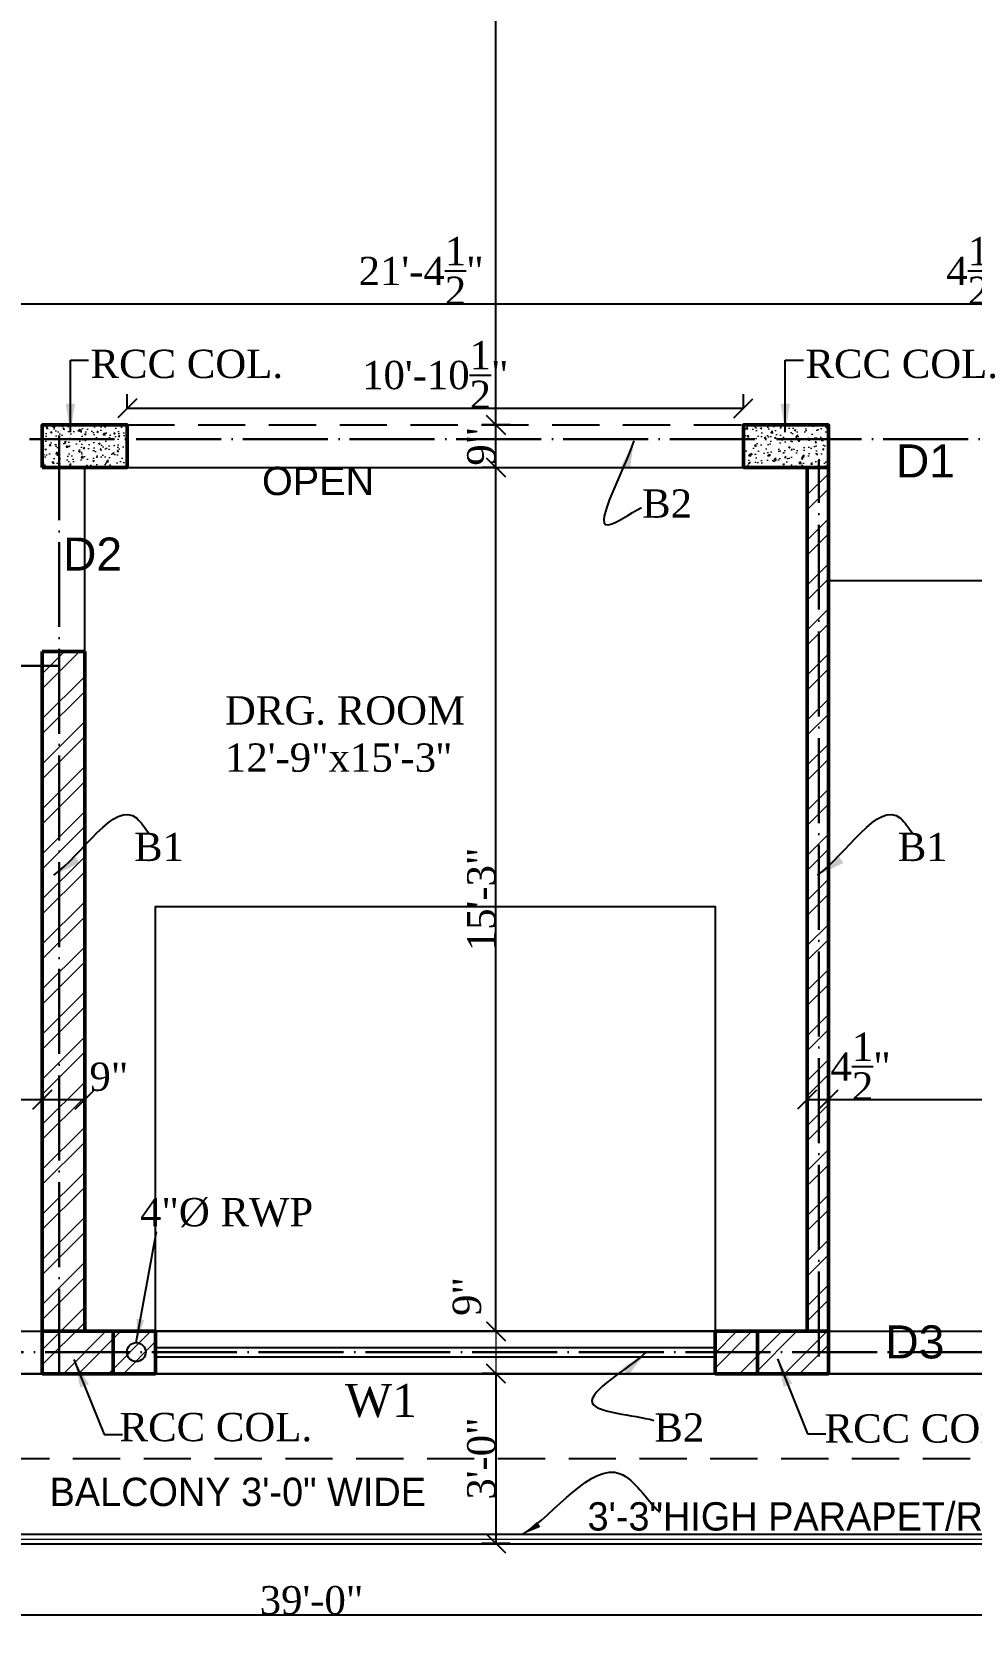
# Model space of a CAD drawing. Header units: feet. Extents: x 37458 to 42412, y -3338 to -325.
# Drawn here: x 38865.6 to 39064.5, y -1246.2 to -907.8 of the extents above; entities that cross this region are included whole.
import ezdxf

# ---------------------------------------------------------------- set-up
doc = ezdxf.new("R2010")
doc.units = ezdxf.units.FT
doc.header["$MEASUREMENT"] = 0
doc.header["$PDMODE"] = 35
doc.header["$PDSIZE"] = 8
doc.linetypes.add('ACAD_ISO04W100', pattern=[30, 24, -3, 0, -3])
doc.linetypes.add('DASHED2', pattern=[0.375, 0.25, -0.125])
doc.layers.get('Defpoints').update_dxf_attribs({"color": 52})
for name, color, linetype, lineweight in [('BEAM', 6, 'ACAD_ISO04W100', 30), ('BLK_1_FLR_2_CARPET_AREA', 7, 'Continuous', 0), ('BLK_1_FLR_2_CHAJJA', 7, 'Continuous', 0), ('col', 13, 'Continuous', 50), ('col tex', 13, 'Continuous', 25), ('COL.', 44, 'Continuous', 50), ('dim', 161, 'Continuous', 25), ('dimensiom', 35, 'Continuous', 25), ('dimension', 203, 'Continuous', 25), ('HAT', 8, 'Continuous', 13), ('HATCH', 254, 'Continuous', 13), ('joinery', 161, 'Continuous', 25), ('PROJECTION', 21, 'DASHED2', 25), ('RAILING', 113, 'Continuous', 25), ('Sewer', 30, 'Continuous', 25), ('Srairs', 64, 'Continuous', 25), ('TEXT', 7, 'Continuous', 30), ('wall', 1, 'Continuous', 50)]:
    doc.layers.add(name, color=color, linetype=linetype, lineweight=lineweight)
for name, color, linetype, plot in [('BLK_1_FLR_2_BLT_UP_AREA', 7, 'Continuous', False), ('BLK_1_FLR_2_REGULAR_ROOM_4', 1, 'Continuous', False), ('BLK_1_FLR_2_REGULAR_ROOM_5', 1, 'Continuous', False)]:
    doc.layers.add(name, color=color, linetype=linetype, plot=plot)
doc.layers.add('BLK_1_FLR_2_ROOM_4_LIGHT_VENTILATION_4', color=7, linetype='Continuous')
doc.styles.add("4''", font='romai___.ttf', dxfattribs={"height": 7})
doc.styles.get("Standard").update_dxf_attribs({"font": 'times.ttf', "height": 6})
doc.dimstyles.new('arrow', dxfattribs={"dimtxt": 6, "dimasz": 4, "dimexe": 3, "dimexo": 6, "dimgap": 0, "dimtad": 1, "dimzin": 3, "dimdsep": 46, "dimlunit": 4, "dimtxsty": 'Standard', "dimblk": 'OBLIQUE', "dimcen": 12, "dimclrd": 7, "dimclre": 256, "dimclrt": 7, "dimadec": 0, "dimazin": 0, "dimtfac": 1, "dimtofl": 0, "dimtmove": 0, "dimatfit": 3, "dimfxl": 3, "dimfxlon": 1, "dimtolj": 1, "dimtzin": 0, "dimlwd": -1, "dimlwe": -1, "dimarcsym": 0})
doc.dimstyles.new('DIM PLAN', dxfattribs={"dimtxt": 6, "dimasz": 2, "dimexe": 3, "dimexo": 15, "dimgap": 0, "dimtad": 0, "dimzin": 3, "dimdsep": 46, "dimlunit": 4, "dimtxsty": 'Standard', "dimcen": 12, "dimclrd": 256, "dimclre": 256, "dimclrt": 256, "dimadec": 0, "dimazin": 0, "dimtfac": 1, "dimtofl": 0, "dimtmove": 0, "dimatfit": 3, "dimfxl": 3, "dimfxlon": 1, "dimtolj": 1, "dimtzin": 0, "dimlwd": -1, "dimlwe": -1, "dimarcsym": 0})

# ---------------------------------------------------------------- blocks, each defined once
blk = doc.blocks.new('_Oblique')
at = {"layer": 'dimensiom', "color": 0, "lineweight": -2}
blk.add_line((-0.5, -0.5), (0.5, 0.5), dxfattribs=at)
blk = doc.blocks.new('*D223')
at = {"layer": 'Defpoints', "color": 0, "ltscale": 0.75, "transparency": 16777216}
for p in [(38690.76, -1210.09), (39158.82, -1210.09), (39158.82, -1243.16)]:
    blk.add_point(p, dxfattribs=at)
at = {"layer": 'dimension', "ltscale": 0.75, "transparency": 16777216}
for p, q in [((38690.76, -1240.16), (38690.76, -1246.16)), ((39158.82, -1240.16), (39158.82, -1246.16))]:
    blk.add_line(p, q, dxfattribs=at)
at = {"layer": 'dimension', "color": 7, "ltscale": 0.75, "transparency": 16777216}
blk.add_line((38690.76, -1243.16), (39158.82, -1243.16), dxfattribs=at)
at = {"layer": 'dimension', "color": 7, "ltscale": 0.75, "transparency": 16777216, "xscale": 4, "yscale": 4, "zscale": 4, "rotation": 180}
blk.add_blockref('_Oblique', (38690.76, -1243.16), dxfattribs=at)
at = {"layer": 'dimension', "color": 7, "ltscale": 0.75, "transparency": 16777216, "xscale": 4, "yscale": 4, "zscale": 4}
blk.add_blockref('_Oblique', (39158.82, -1243.16), dxfattribs=at)
at = {"layer": 'dimension', "color": 7, "ltscale": 0.75, "transparency": 16777216, "insert": (38924.79, -1240.1), "char_height": 6, "attachment_point": 5}
blk.add_mtext('\\A1;39\'-0"', dxfattribs=at)
blk = doc.blocks.new('*D264')
at = {"layer": 'Defpoints', "color": 0, "ltscale": 0.75, "transparency": 16777216}
for p in [(38819.76, -938.59), (39076.26, -965.45), (39076.26, -998.59)]:
    blk.add_point(p, dxfattribs=at)
at = {"layer": 'dimensiom', "ltscale": 0.75, "transparency": 16777216}
for p, q in [((38819.76, -962.45), (38819.76, -968.45)), ((39076.26, -968.45), (39076.26, -962.45))]:
    blk.add_line(p, q, dxfattribs=at)
at = {"layer": 'dimensiom', "color": 7, "ltscale": 0.75, "transparency": 16777216}
blk.add_line((38819.76, -965.45), (39076.26, -965.45), dxfattribs=at)
at = {"layer": 'dimensiom', "color": 7, "ltscale": 0.75, "transparency": 16777216, "xscale": 4, "yscale": 4, "zscale": 4, "rotation": 180}
blk.add_blockref('_Oblique', (38819.76, -965.45), dxfattribs=at)
at = {"layer": 'dimensiom', "color": 7, "ltscale": 0.75, "transparency": 16777216, "xscale": 4, "yscale": 4, "zscale": 4}
blk.add_blockref('_Oblique', (39076.26, -965.45), dxfattribs=at)
at = {"layer": 'dimensiom', "color": 7, "ltscale": 0.75, "transparency": 16777216, "insert": (38948.01, -958.47), "char_height": 6, "attachment_point": 5}
blk.add_mtext('\\A1;21\'-4{\\H1x;\\S1/2;}"', dxfattribs=at)
blk = doc.blocks.new('*D265')
at = {"layer": 'Defpoints', "color": 0, "ltscale": 0.75, "transparency": 16777216}
for p in [(39080.76, -965.45), (39080.76, -989.59), (39076.26, -998.59)]:
    blk.add_point(p, dxfattribs=at)
at = {"layer": 'dimensiom', "ltscale": 0.75, "transparency": 16777216}
for p, q in [((39076.26, -968.45), (39076.26, -962.45)), ((39080.76, -968.45), (39080.76, -962.45))]:
    blk.add_line(p, q, dxfattribs=at)
at = {"layer": 'dimensiom', "color": 7, "ltscale": 0.75, "transparency": 16777216}
for p, q in [((39059.87, -965.45), (39076.26, -965.45)), ((39076.26, -965.45), (39080.76, -965.45))]:
    blk.add_line(p, q, dxfattribs=at)
at = {"layer": 'dimensiom', "color": 7, "ltscale": 0.75, "transparency": 16777216, "xscale": 4, "yscale": 4, "zscale": 4, "rotation": 180}
blk.add_blockref('_Oblique', (39076.26, -965.45), dxfattribs=at)
at = {"layer": 'dimensiom', "color": 7, "ltscale": 0.75, "transparency": 16777216, "xscale": 4, "yscale": 4, "zscale": 4}
blk.add_blockref('_Oblique', (39080.76, -965.45), dxfattribs=at)
at = {"layer": 'dimensiom', "color": 7, "ltscale": 0.75, "transparency": 16777216, "insert": (39065.62, -958.47), "char_height": 6, "attachment_point": 5}
blk.add_mtext('\\A1;4{\\H1x;\\S1/2;}"', dxfattribs=at)
blk = doc.blocks.new('*D269')
at = {"layer": 'Defpoints', "color": 0, "ltscale": 0.75, "transparency": 16777216}
for p in [(38695.26, -1128.8), (38867.76, -1134.01), (38867.76, -1134.01)]:
    blk.add_point(p, dxfattribs=at)
at = {"layer": 'dimensiom', "ltscale": 0.75, "transparency": 16777216}
for p, q in [((38867.76, -1134.01), (38867.76, -1131.01)), ((38695.26, -1134.01), (38695.26, -1137.01))]:
    blk.add_line(p, q, dxfattribs=at)
at = {"layer": 'dimensiom', "color": 7, "ltscale": 0.75, "transparency": 16777216}
blk.add_line((38695.26, -1134.01), (38867.76, -1134.01), dxfattribs=at)
at = {"layer": 'dimensiom', "color": 7, "ltscale": 0.75, "transparency": 16777216, "xscale": 4, "yscale": 4, "zscale": 4, "rotation": 180}
blk.add_blockref('_Oblique', (38695.26, -1134.01), dxfattribs=at)
at = {"layer": 'dimensiom', "color": 7, "ltscale": 0.75, "transparency": 16777216, "xscale": 4, "yscale": 4, "zscale": 4}
blk.add_blockref('_Oblique', (38867.76, -1134.01), dxfattribs=at)
at = {"layer": 'dimensiom', "color": 7, "ltscale": 0.75, "transparency": 16777216, "insert": (38781.51, -1127.02), "char_height": 6, "attachment_point": 5}
blk.add_mtext('\\A1;14\'-4{\\H1x;\\S1/2;}"', dxfattribs=at)
blk = doc.blocks.new('*D270')
at = {"layer": 'Defpoints', "color": 0, "ltscale": 0.75, "transparency": 16777216}
for p in [(38867.76, -1134.01), (38876.76, -1134.01), (38876.76, -1144.09)]:
    blk.add_point(p, dxfattribs=at)
at = {"layer": 'dimensiom', "ltscale": 0.75, "transparency": 16777216}
for p, q in [((38867.76, -1134.01), (38867.76, -1131.01)), ((38876.76, -1137.01), (38876.76, -1131.01))]:
    blk.add_line(p, q, dxfattribs=at)
at = {"layer": 'dimensiom', "color": 7, "ltscale": 0.75, "transparency": 16777216}
blk.add_line((38867.76, -1134.01), (38876.76, -1134.01), dxfattribs=at)
at = {"layer": 'dimensiom', "color": 7, "ltscale": 0.75, "transparency": 16777216, "xscale": 4, "yscale": 4, "zscale": 4, "rotation": 180}
blk.add_blockref('_Oblique', (38867.76, -1134.01), dxfattribs=at)
at = {"layer": 'dimensiom', "color": 7, "ltscale": 0.75, "transparency": 16777216, "xscale": 4, "yscale": 4, "zscale": 4}
blk.add_blockref('_Oblique', (38876.76, -1134.01), dxfattribs=at)
at = {"layer": 'dimensiom', "color": 7, "ltscale": 0.75, "transparency": 16777216, "insert": (38881.87, -1129.19), "char_height": 6, "attachment_point": 5}
blk.add_mtext('\\A1;9"', dxfattribs=at)
blk = doc.blocks.new('*D271')
at = {"layer": 'Defpoints', "color": 0, "ltscale": 0.75, "transparency": 16777216}
for p in [(39029.76, -1134.27), (39034.26, -1134.01), (39034.26, -1134.27)]:
    blk.add_point(p, dxfattribs=at)
at = {"layer": 'dimensiom', "ltscale": 0.75, "transparency": 16777216}
for p, q in [((39029.76, -1134.01), (39029.76, -1131.01)), ((39034.26, -1134.01), (39034.26, -1131.01))]:
    blk.add_line(p, q, dxfattribs=at)
at = {"layer": 'dimensiom', "color": 7, "ltscale": 0.75, "transparency": 16777216}
blk.add_line((39029.76, -1134.01), (39034.26, -1134.01), dxfattribs=at)
at = {"layer": 'dimensiom', "color": 7, "ltscale": 0.75, "transparency": 16777216, "xscale": 4, "yscale": 4, "zscale": 4, "rotation": 180}
blk.add_blockref('_Oblique', (39029.76, -1134.01), dxfattribs=at)
at = {"layer": 'dimensiom', "color": 7, "ltscale": 0.75, "transparency": 16777216, "xscale": 4, "yscale": 4, "zscale": 4}
blk.add_blockref('_Oblique', (39034.26, -1134.01), dxfattribs=at)
at = {"layer": 'dimensiom', "color": 7, "ltscale": 0.75, "transparency": 16777216, "insert": (39041.09, -1127.02), "char_height": 6, "attachment_point": 5}
blk.add_mtext('\\A1;4{\\H1x;\\S1/2;}"', dxfattribs=at)
blk = doc.blocks.new('*D272')
at = {"layer": 'Defpoints', "color": 0, "ltscale": 0.75, "transparency": 16777216}
for p in [(39034.26, -1134.27), (39154.26, -1134.01), (39154.26, -1134.27)]:
    blk.add_point(p, dxfattribs=at)
at = {"layer": 'dimensiom', "ltscale": 0.75, "transparency": 16777216}
for p, q in [((39034.26, -1134.01), (39034.26, -1131.01)), ((39154.26, -1134.01), (39154.26, -1131.01))]:
    blk.add_line(p, q, dxfattribs=at)
at = {"layer": 'dimensiom', "color": 7, "ltscale": 0.75, "transparency": 16777216}
blk.add_line((39034.26, -1134.01), (39154.26, -1134.01), dxfattribs=at)
at = {"layer": 'dimensiom', "color": 7, "ltscale": 0.75, "transparency": 16777216, "xscale": 4, "yscale": 4, "zscale": 4, "rotation": 180}
blk.add_blockref('_Oblique', (39034.26, -1134.01), dxfattribs=at)
at = {"layer": 'dimensiom', "color": 7, "ltscale": 0.75, "transparency": 16777216, "xscale": 4, "yscale": 4, "zscale": 4}
blk.add_blockref('_Oblique', (39154.26, -1134.01), dxfattribs=at)
at = {"layer": 'dimensiom', "color": 7, "ltscale": 0.75, "transparency": 16777216, "insert": (39094.26, -1130.95), "char_height": 6, "attachment_point": 5}
blk.add_mtext('\\A1;10\'-0"', dxfattribs=at)
blk = doc.blocks.new('*D274')
at = {"layer": 'Defpoints', "color": 0, "ltscale": 0.75, "transparency": 16777216}
for p in [(38963.85, -1000.09), (38966.36, -1000.09), (38964.33, -1183.09)]:
    blk.add_point(p, dxfattribs=at)
at = {"layer": 'dimensiom', "ltscale": 0.75, "transparency": 16777216}
for p, q in [((38963.85, -1000.09), (38960.85, -1000.09)), ((38963.85, -1183.09), (38960.85, -1183.09))]:
    blk.add_line(p, q, dxfattribs=at)
at = {"layer": 'dimensiom', "color": 7, "ltscale": 0.75, "transparency": 16777216}
blk.add_line((38963.85, -1183.09), (38963.85, -1000.09), dxfattribs=at)
at = {"layer": 'dimensiom', "color": 7, "ltscale": 0.75, "transparency": 16777216, "xscale": 4, "yscale": 4, "zscale": 4}
for p, rotation in [((38963.85, -1000.09), 90), ((38963.85, -1183.09), 270)]:
    blk.add_blockref('_Oblique', p, dxfattribs=dict(at, rotation=rotation))
at = {"layer": 'dimensiom', "color": 7, "ltscale": 0.75, "transparency": 16777216, "insert": (38960.8, -1091.59), "char_height": 6, "attachment_point": 5, "rotation": 90}
blk.add_mtext('\\A1;15\'-3"', dxfattribs=at)
blk = doc.blocks.new('*D275')
at = {"layer": 'Defpoints', "color": 0, "ltscale": 0.75, "transparency": 16777216}
for p in [(38963.85, -787.09), (38963.85, -787.09), (38966.85, -991.09)]:
    blk.add_point(p, dxfattribs=at)
at = {"layer": 'dimensiom', "ltscale": 0.75, "transparency": 16777216}
for p, q in [((38963.85, -787.09), (38966.85, -787.09)), ((38963.85, -991.09), (38960.85, -991.09))]:
    blk.add_line(p, q, dxfattribs=at)
at = {"layer": 'dimensiom', "color": 7, "ltscale": 0.75, "transparency": 16777216}
blk.add_line((38963.85, -991.09), (38963.85, -787.09), dxfattribs=at)
at = {"layer": 'dimensiom', "color": 7, "ltscale": 0.75, "transparency": 16777216, "xscale": 4, "yscale": 4, "zscale": 4}
for p, rotation in [((38963.85, -787.09), 90), ((38963.85, -991.09), 270)]:
    blk.add_blockref('_Oblique', p, dxfattribs=dict(at, rotation=rotation))
at = {"layer": 'dimensiom', "color": 7, "ltscale": 0.75, "transparency": 16777216, "insert": (38960.79, -889.09), "char_height": 6, "attachment_point": 5, "rotation": 90}
blk.add_mtext('\\A1;17\'-0"', dxfattribs=at)
blk = doc.blocks.new('*D280')
at = {"layer": 'Defpoints', "color": 0, "ltscale": 0.75, "transparency": 16777216}
for p in [(38964.33, -1192.04), (38963.85, -1228.04), (38981.29, -1228.04)]:
    blk.add_point(p, dxfattribs=at)
at = {"layer": 'dimensiom', "ltscale": 0.75, "transparency": 16777216}
for p, q in [((38963.85, -1192.04), (38960.85, -1192.04)), ((38966.85, -1228.04), (38960.85, -1228.04))]:
    blk.add_line(p, q, dxfattribs=at)
at = {"layer": 'dimensiom', "color": 7, "ltscale": 0.75, "transparency": 16777216}
blk.add_line((38963.85, -1192.04), (38963.85, -1228.04), dxfattribs=at)
at = {"layer": 'dimensiom', "color": 7, "ltscale": 0.75, "transparency": 16777216, "xscale": 4, "yscale": 4, "zscale": 4}
for p, rotation in [((38963.85, -1192.04), 90), ((38963.85, -1228.04), 270)]:
    blk.add_blockref('_Oblique', p, dxfattribs=dict(at, rotation=rotation))
at = {"layer": 'dimensiom', "color": 7, "ltscale": 0.75, "transparency": 16777216, "insert": (38960.8, -1210.04), "char_height": 6, "attachment_point": 5, "rotation": 90}
blk.add_mtext('\\A1;3\'-0"', dxfattribs=at)
blk = doc.blocks.new('*D281')
at = {"layer": 'Defpoints', "color": 0, "ltscale": 0.75, "transparency": 16777216}
for p in [(38963.85, -991.09), (38978.68, -991.09), (38966.36, -1000.09)]:
    blk.add_point(p, dxfattribs=at)
at = {"layer": 'dimensiom', "ltscale": 0.75, "transparency": 16777216}
for p, q in [((38966.85, -991.09), (38960.85, -991.09)), ((38963.85, -1000.09), (38960.85, -1000.09))]:
    blk.add_line(p, q, dxfattribs=at)
at = {"layer": 'dimensiom', "color": 7, "ltscale": 0.75, "transparency": 16777216}
blk.add_line((38963.85, -1000.09), (38963.85, -991.09), dxfattribs=at)
at = {"layer": 'dimensiom', "color": 7, "ltscale": 0.75, "transparency": 16777216, "xscale": 4, "yscale": 4, "zscale": 4}
for p, rotation in [((38963.85, -991.09), 90), ((38963.85, -1000.09), 270)]:
    blk.add_blockref('_Oblique', p, dxfattribs=dict(at, rotation=rotation))
at = {"layer": 'dimensiom', "color": 7, "ltscale": 0.75, "transparency": 16777216, "insert": (38960.79, -995.59), "char_height": 6, "attachment_point": 5, "rotation": 90}
blk.add_mtext('\\A1;9"', dxfattribs=at)
blk = doc.blocks.new('C1')
at = {"layer": 'HATCH', "ltscale": 0.75}
h = blk.add_hatch(dxfattribs=at)
h.set_pattern_fill('AR-CONC,_O', color=256, scale=0.5)
h.set_pattern_definition([(50, (0, 0), (3.5863009, -0.31376067), [0.375, -4.125]), (355, (0, 0), (-0.69375667, 3.76096067), [0.3, -3.3]), (100.4514, (0.299, -0.026), (2.8925469, 3.4471977), [0.31870095, -3.50571056]), (46.1842, (0, 1), (5.33620524, -0.8275951), [0.5625, -6.1875]), (96.6356, (0.4447, 0.931), (4.6733135, 4.87058935), [0.4780514, -5.258565]), (351.1842, (0, 1), (4.6733097, 4.870593), [0.45, -4.95]), (21, (0.5, 0.75), (2.98453526, -2.01309445), [0.375, -4.125]), (326, (0.5, 0.75), (1.21657666, 3.62575023), [0.3, -3.3]), (71.4514, (0.7487, 0.5822), (4.20111314, 1.6126525), [0.31870095, -3.50571056]), (37.5, (0, 0), (0.060799277, 1.66446927), [0, -3.26, 0, -3.35, 0, -3.3125]), (7.5, (0, 0), (1.31534769, 1.97205856), [0, -1.91, 0, -3.185, 0, -1.2625]), (327.5, (-1.115, 0), (2.66911218, -0.11277436), [0, -1.25, 0, -3.9, 0, -5.175]), (317.5, (-1.615, 0), (2.91593085, 0.50052491), [0, -1.625, 0, -2.59, 0, -3.675])])
h.paths.add_polyline_path([(33015.65, -785.19), (33033.65, -785.19), (33033.65, -776.19), (33015.65, -776.19)])
at = {"layer": 'COL.', "ltscale": 0.75}
blk.add_lwpolyline([(33015.65, -785.19), (33033.65, -785.19), (33033.65, -776.19), (33015.65, -776.19)], close=True, dxfattribs=at)
blk = doc.blocks.new('*D282')
at = {"layer": 'Defpoints', "color": 0, "ltscale": 0.75, "transparency": 16777216}
for p in [(39016.26, -987.55), (38885.76, -989.59), (39016.26, -989.59)]:
    blk.add_point(p, dxfattribs=at)
at = {"layer": 'dimensiom', "ltscale": 0.75, "transparency": 16777216}
for p, q in [((38885.76, -987.55), (38885.76, -984.55)), ((39016.26, -987.55), (39016.26, -984.55))]:
    blk.add_line(p, q, dxfattribs=at)
at = {"layer": 'dimensiom', "color": 7, "ltscale": 0.75, "transparency": 16777216}
blk.add_line((38885.76, -987.55), (39016.26, -987.55), dxfattribs=at)
at = {"layer": 'dimensiom', "color": 7, "ltscale": 0.75, "transparency": 16777216, "xscale": 4, "yscale": 4, "zscale": 4, "rotation": 180}
blk.add_blockref('_Oblique', (38885.76, -987.55), dxfattribs=at)
at = {"layer": 'dimensiom', "color": 7, "ltscale": 0.75, "transparency": 16777216, "xscale": 4, "yscale": 4, "zscale": 4}
blk.add_blockref('_Oblique', (39016.26, -987.55), dxfattribs=at)
at = {"layer": 'dimensiom', "color": 7, "ltscale": 0.75, "transparency": 16777216, "insert": (38951.01, -980.51), "char_height": 6, "attachment_point": 5}
blk.add_mtext('\\A1;10\'-10{\\H1x;\\S1/2;}"', dxfattribs=at)
blk = doc.blocks.new('*D289')
at = {"layer": 'Defpoints', "color": 0, "ltscale": 0.75, "transparency": 16777216}
for p in [(38964.33, -1183.09), (38963.85, -1192.09), (38964.33, -1192.09)]:
    blk.add_point(p, dxfattribs=at)
at = {"layer": 'HAT', "ltscale": 0.75, "transparency": 16777216}
for p, q in [((38963.85, -1183.09), (38960.85, -1183.09)), ((38963.85, -1192.09), (38960.85, -1192.09))]:
    blk.add_line(p, q, dxfattribs=at)
at = {"layer": 'HAT', "color": 7, "ltscale": 0.75, "transparency": 16777216}
blk.add_line((38963.85, -1183.09), (38963.85, -1192.09), dxfattribs=at)
at = {"layer": 'HAT', "color": 7, "ltscale": 0.75, "transparency": 16777216, "xscale": 4, "yscale": 4, "zscale": 4}
for p, rotation in [((38963.85, -1183.09), 90), ((38963.85, -1192.09), 270)]:
    blk.add_blockref('_Oblique', p, dxfattribs=dict(at, rotation=rotation))
at = {"layer": 'HAT', "color": 7, "ltscale": 0.75, "transparency": 16777216, "insert": (38957.73, -1175.71), "char_height": 6, "attachment_point": 5, "rotation": 90}
blk.add_mtext('\\A1;9"', dxfattribs=at)
blk = doc.blocks.new('erere')
at = {"layer": 'col', "ltscale": 0.75}
blk.add_lwpolyline([(37786.05, -1476.68), (37801.05, -1476.68), (37801.05, -1467.68), (37786.05, -1467.68)], close=True, dxfattribs=at)

msp = doc.modelspace()

# ---------------------------------------------------------------- hatches: boundary and pattern name
at = {"layer": 'HATCH', "ltscale": 0.75}
h = msp.add_hatch(dxfattribs=at)
h.set_pattern_fill('ANSI32', color=256, scale=18, style=0)
h.paths.add_polyline_path([(38695.2636, -595.0861), (38713.2636, -595.0861), (38713.2636, -586.0362), (38686.2636, -586.0362), (38686.2636, -1210.0861), (38695.2636, -1210.0861), (38695.2636, -1105.0861), (38695.2636, -1039.0861), (38695.2636, -895.0861), (38717.7636, -895.0861), (38717.7636, -890.5861), (38695.2636, -890.5861), (38695.2636, -827.5861), (38750.7636, -827.5861), (38750.7636, -860.5861), (38755.2636, -860.5861), (38755.2636, -823.0861), (38695.2636, -823.0861), (38695.2636, -787.0861), (38755.2636, -787.0861), (38786.8519, -787.0861), (38815.2636, -815.4977), (38815.2636, -886.0861), (38819.7636, -886.0861), (38819.7636, -813.6338), (38784.2159, -778.0861), (38695.2636, -778.0861)])
h.paths.add_polyline_path([(38848.2154, -586.0861), (38828.7636, -586.0861), (38828.7636, -718.0861), (38833.2636, -718.0861), (38833.2636, -595.0861), (38848.2154, -595.0861)], flags=17)
h.paths.add_polyline_path([(38911.2636, -586.0861), (38884.1744, -586.0861), (38884.1744, -595.0861), (38899.2636, -595.0861), (38899.2636, -703.0861), (38863.2636, -703.0861), (38863.2636, -707.5861), (38899.2636, -707.5861), (38899.2636, -755.5861), (38875.2636, -755.5861), (38875.2636, -778.0861), (38845.7342, -778.0861), (38833.2636, -765.6155), (38833.2636, -754.0861), (38828.7636, -754.0861), (38828.7636, -767.4795), (38848.3702, -787.0861), (38879.7636, -787.0861), (38879.7636, -760.0861), (38923.2636, -760.0861), (38923.2636, -787.0861), (38927.7636, -787.0861), (38927.7636, -755.5861), (38903.7636, -755.5861), (38903.7636, -595.0861), (38911.2636, -595.0861)])
h.paths.add_polyline_path([(39016.2636, -586.0861), (38987.7636, -586.0861), (38987.7636, -595.0861), (39011.7636, -595.0861), (39011.7636, -769.0861), (39007.2636, -769.0861), (39007.2636, -787.0861), (39016.2636, -787.0861)])
h.paths.add_polyline_path([(39061.3546, -586.0861), (39052.3186, -586.0861), (39052.3186, -595.0861), (39061.3546, -595.0861)])
h.paths.add_polyline_path([(39163.2636, -586.0861), (39139.3546, -586.0861), (39139.3546, -595.0861), (39154.2636, -595.0861), (39154.2636, -865.0802), (39135.5136, -865.0802), (39135.5136, -869.5802), (39154.2636, -869.5802), (39154.2636, -905.5802), (39135.5136, -905.5802), (39135.5136, -910.0802), (39154.2636, -910.0802), (39154.2636, -991.0861), (39154.2636, -1000.0861), (39154.2636, -1183.0861), (39136.2636, -1183.0861), (39136.2636, -1192.0861), (39154.2636, -1192.0861), (39154.2636, -1210.0861), (39163.2636, -1210.0861)])
h.paths.add_polyline_path([(39124.2636, -778.0861), (39061.2636, -778.0861), (39061.2636, -787.0861), (39076.2636, -787.0861), (39076.2636, -878.5802), (39076.2636, -881.5861), (39085.2636, -881.5861), (39085.2636, -869.5802), (39099.5136, -869.5802), (39099.5136, -865.0802), (39080.7636, -865.0802), (39080.7636, -787.0861), (39124.2636, -787.0861)])
h.paths.add_polyline_path([(39099.5136, -905.5802), (39085.2636, -905.5802), (39085.2636, -899.5861), (39076.2636, -899.5861), (39076.2636, -1000.0861), (39080.7636, -1000.0861), (39080.7636, -910.0802), (39099.5136, -910.0802)])
h.paths.add_polyline_path([(39034.2636, -1000.0861), (39029.7636, -1000.0861), (39029.7636, -1183.0861), (39010.2636, -1183.0861), (39010.2636, -1192.0861), (39034.2636, -1192.0861)])
h.paths.add_polyline_path([(38891.7636, -1183.0861), (38876.7636, -1183.0861), (38876.7636, -1039.0861), (38867.7636, -1039.0861), (38867.7636, -1192.0861), (38891.7636, -1192.0861)])
h.paths.add_polyline_path([(38819.7636, -938.5861), (38815.2636, -938.5861), (38815.2636, -1048.0861), (38819.7636, -1048.0861)], flags=17)
h.paths.add_polyline_path([(38801.7636, -890.5861), (38750.7636, -890.5861), (38750.7636, -895.0861), (38801.7636, -895.0861)], flags=17)

# ---------------------------------------------------------------- linework, layer by layer
at = {"layer": 'BEAM', "ltscale": 0.75}
for p, q in [((38871.3216, -1192.0861), (38871.3216, -989.5861)), ((39154.2636, -994.0861), (38817.5136, -994.0861)), ((39032.2375, -1188.4137), (39032.2375, -998.5861)), ((38695.2636, -1042.0861), (38871.3216, -1042.0861)), ((39157.5942, -1187.5153), (38695.2636, -1187.5153))]:
    msp.add_line(p, q, dxfattribs=at)
at = {"layer": 'BLK_1_FLR_2_BLT_UP_AREA', "color": 25, "ltscale": 0.75}
msp.add_lwpolyline([(39158.8186, -586.0861), (38690.8186, -586.0861), (38690.8186, -1192.0861), (39158.8186, -1192.0861)], close=True, dxfattribs=at)
at = {"layer": 'BLK_1_FLR_2_BLT_UP_AREA', "color": 1, "ltscale": 0.75}
msp.add_lwpolyline([(39158.8186, -1192.0861), (38690.6873, -1192.0861), (38690.6873, -856.1427), (39158.8186, -856.1427)], close=True, dxfattribs=at)
at = {"layer": 'BLK_1_FLR_2_CARPET_AREA', "color": 25, "ltscale": 0.75}
msp.add_lwpolyline([(39154.2636, -1183.0861), (39034.2636, -1183.0861), (39034.2636, -991.0861), (39016.2636, -991.0861), (39016.2636, -1000.0861), (39029.7636, -1000.0861), (39029.7636, -1183.0861), (39010.2636, -1183.0861), (38876.7636, -1183.0861), (38876.7636, -1039.0861), (38867.7636, -1039.0861), (38867.7636, -1183.0861), (38804.2636, -1183.0861), (38804.2636, -1103.0861), (38776.2636, -1103.0861), (38776.2636, -1048.0861), (38819.7636, -1048.0861), (38819.7636, -938.5861), (38815.2636, -938.5861), (38815.2636, -1039.0861), (38695.2636, -1039.0861), (38695.2636, -895.0861)], dxfattribs=at)
at = {"layer": 'BLK_1_FLR_2_CHAJJA'}
msp.add_lwpolyline([(38731.2636, -1227.0861), (39118.2636, -1227.0861), (39118.2636, -1192.0861), (38731.2636, -1192.0861)], close=True, dxfattribs=at)
at = {"layer": 'BLK_1_FLR_2_REGULAR_ROOM_4', "color": 1}
msp.add_lwpolyline([(39029.7636, -1183.0861), (38876.7636, -1183.0861), (38876.7636, -1000.0861), (39029.7636, -1000.0861)], close=True, dxfattribs=at)
at = {"layer": 'BLK_1_FLR_2_REGULAR_ROOM_5', "color": 1, "ltscale": 0.75}
msp.add_lwpolyline([(39154.2636, -1024.0861), (39034.2636, -1024.0861), (39034.2636, -1183.0861), (39154.2636, -1183.0861)], close=True, dxfattribs=at)
at = {"layer": 'BLK_1_FLR_2_ROOM_4_LIGHT_VENTILATION_4', "color": 114, "true_color": 0x139b48}
msp.add_lwpolyline([(39010.2636, -1183.0861), (38891.7636, -1183.0861), (38891.7636, -1093.0861), (39010.2636, -1093.0861)], close=True, dxfattribs=at)
at = {"layer": 'dim', "ltscale": 0.75}
for p, q in [((38891.7636, -1183.0861), (39010.2636, -1183.0861)), ((39010.2636, -1186.5861), (38891.7636, -1186.5861)), ((39010.2636, -1188.5861), (38891.7636, -1188.5861)), ((38891.7636, -1192.0861), (39010.2636, -1192.0861)), ((39034.2636, -1192.0861), (39070.1483, -1192.0861))]:
    msp.add_line(p, q, dxfattribs=at)
at = {"layer": 'dimension', "ltscale": 0.75}
msp.add_line((38867.7636, -1140.5861), (38867.7636, -1140.5861), dxfattribs=at)
at = {"layer": 'PROJECTION', "ltscale": 40}
for p, q in [((38885.7636, -991.0861), (39025.4193, -991.0861)), ((38867.7636, -1000.0861), (39025.3157, -1000.0861)), ((39154.2636, -1210.0861), (38695.2636, -1210.0861))]:
    msp.add_line(p, q, dxfattribs=at)
at = {"layer": 'RAILING', "linetype": 'Continuous', "ltscale": 40}
for p, q in [((38731.3186, -1228.0861), (39118.2636, -1228.0861)), ((38733.3186, -1226.0861), (39116.2636, -1226.0861))]:
    msp.add_line(p, q, dxfattribs=at)
for points in [[(38731.2636, -1192.0861), (38731.2636, -1228.0861), (39118.2636, -1228.0861), (39118.2636, -1192.0861)], [(38733.2636, -1192.0861), (38733.2636, -1226.0861), (39116.2636, -1226.0861), (39116.2636, -1208.0861)]]:
    msp.add_lwpolyline(points, dxfattribs=at)
at = {"layer": 'Sewer', "ltscale": 0.75}
msp.add_circle((38887.6728, -1187.4898), 2, dxfattribs=at)
at = {"layer": 'Srairs', "linetype": 'DASHED2', "ltscale": 16}
for p, q in [((38695.2636, -1183.0861), (38867.7636, -1183.0861)), ((38695.2636, -1192.0861), (38867.7636, -1192.0861))]:
    msp.add_line(p, q, dxfattribs=at)
at = {"layer": 'wall', "ltscale": 0.75}
for p, q in [((38867.7636, -1000.0861), (38867.7636, -991.0861)), ((39034.2636, -1192.0861), (39034.2636, -991.0861)), ((39029.7636, -1183.0861), (39029.7636, -1000.0861)), ((38867.7636, -1192.0861), (38867.7636, -1039.0861)), ((38876.7636, -1039.0861), (38867.7636, -1039.0861)), ((38876.7636, -1183.0861), (38876.7636, -1039.0861)), ((38876.7636, -1183.0861), (38891.7636, -1183.0861)), ((38887.2636, -1183.0861), (38887.2636, -1183.0861)), ((38891.7636, -1183.0861), (38891.7636, -1192.0861)), ((38891.7636, -1183.0861), (38891.7636, -1183.0861)), ((39010.2636, -1183.0861), (39029.7636, -1183.0861)), ((39010.2636, -1192.0861), (39010.2636, -1183.0861)), ((39010.2636, -1183.0861), (39010.2636, -1183.0861)), ((39014.7636, -1183.0861), (39014.7636, -1183.0861)), ((38891.7636, -1192.0861), (38867.7636, -1192.0861)), ((39034.2636, -1192.0861), (39010.2636, -1192.0861))]:
    msp.add_line(p, q, dxfattribs=at)

# ---------------------------------------------------------------- block references
at = {"layer": 'col'}
for name, p in [('C1', (5852.1142, -214.8995)), ('C1', (6000.6142, -214.8995)), ('erere', (1081.7094, 284.5928)), ('erere', (1233.2094, 284.5928))]:
    msp.add_blockref(name, p, dxfattribs=at)

# ---------------------------------------------------------------- texts
at = {"layer": 'BEAM', "ltscale": 0.75, "char_height": 6, "width": 24.426941, "attachment_point": 1}
for s, insert in [('{\\fromantic|b0|i0|c2|p2;B2}', (38994.8078, -1004.7428)), ('{\\fromantic|b0|i0|c2|p2;B1}', (38887.2028, -1077.4722)), ('{\\fromantic|b0|i0|c2|p2;B1}', (39048.9639, -1077.4722)), ('{\\fromantic|b0|i0|c2|p2;B2}', (38997.3976, -1200.4717))]:
    msp.add_mtext(s, dxfattribs=dict(at, insert=insert))
at = {"layer": 'col tex', "ltscale": 0.75, "char_height": 8, "width": 40.652874, "attachment_point": 1}
for insert in [(38877.9785, -975.1371), (39029.407, -975.1371), (38884.1341, -1200.3647), (39033.4639, -1200.6658)]:
    msp.add_mtext('\\A1;{\\H0.75x;RCC COL.}', dxfattribs=dict(at, insert=insert))
at = {"layer": 'joinery', "lineweight": 25, "attachment_point": 1, "style": "4''"}
for s, insert, char_height, width in [('\\A1;{\\fArial|b0|i0|c0|p34;D1}', (39048.5842, -995.2117), 7, 10.036161), ('\\A1;{\\fArial|b0|i0|c0|p34;OPEN }', (38914.3038, -999.9435), 6, 27.685819), ('\\A1;{\\fArial|b0|i0|c0|p34;D2}', (38872.1676, -1014.9354), 7, 10.036161), ('\\A1;{\\fArial|b0|i0|c0|p34;D3}', (39046.3392, -1181.8328), 7, 10.036161), ('\\A1;{\\fRomantic|b0|i0|c2|p2;W1}', (38931.8813, -1194.2261), 7, 16.360485)]:
    msp.add_mtext(s, dxfattribs=dict(at, insert=insert, char_height=char_height, width=width))
at = {"layer": 'Sewer', "ltscale": 0.75, "insert": (38888.468, -1154.8464), "char_height": 6, "width": 37.275361, "attachment_point": 1, "style": "4''"}
msp.add_mtext('{\\fRomantic|b0|i0|c2|p2;4"%%C RWP}', dxfattribs=at)
at = {"layer": 'TEXT', "ltscale": 0.75, "insert": (38906.4608, -1048.5485), "char_height": 8, "width": 62.875977, "attachment_point": 1}
msp.add_mtext('\\A1;{\\H0.75x;DRG. ROOM\\P12\'-9"x15\'-3\'\'}', dxfattribs=at)
at = {"layer": 'TEXT', "char_height": 9, "attachment_point": 1, "style": "4''"}
for s, insert, width in [('\\A1;{\\H0.6667x;BALCONY 3\'-0" WIDE}', (38869.3064, -1214.0991), 91.43895), ('\\A1;{\\H0.6667x;3\'-3"HIGH PARAPET/RAILING}', (38983.2518, -1219.293), 122.160789)]:
    msp.add_mtext(s, dxfattribs=dict(at, insert=insert, width=width))

# ---------------------------------------------------------------- dimensions: what is measured, and where the dimension line sits
at = {"layer": 'dimensiom', "ltscale": 0.75}
for base, p1, p2, picture, middle in [((38963.8543, -787.0861), (38966.8543, -991.0861), (38963.8543, -787.0861), '*D275', (38960.7937, -889.0861)), ((38963.8543, -991.0861), (38966.3568, -1000.0861), (38978.6805, -991.0861), '*D281', (38960.7937, -995.5861)), ((38963.8543, -1000.0861), (38964.327, -1183.0861), (38966.3568, -1000.0861), '*D274', (38960.8024, -1091.5861)), ((38963.8543, -1228.0362), (38964.327, -1192.0362), (38981.2878, -1228.0362), '*D280', (38960.8024, -1210.0362))]:
    dim = msp.add_linear_dim(base=base, p1=p1, p2=p2, angle=90, dimstyle='arrow', override={"dimtmove": 1}, dxfattribs=at)
    dim.commit()
    dim.dimension.update_dxf_attribs({"geometry": picture, "text_midpoint": middle})
for base, p1, p2, picture, middle in [((39076.2636, -965.4525), (38819.7636, -938.5861), (39076.2636, -998.5861), '*D264', (38948.0136, -958.4655)), ((39016.2636, -987.5536), (38885.7636, -989.5861), (39016.2636, -989.5861), '*D282', (38951.0136, -980.5146)), ((38867.7636, -1134.0054), (38695.2636, -1128.7986), (38867.7636, -1134.0054), '*D269', (38781.5136, -1127.0184)), ((39154.2636, -1134.0054), (39034.2636, -1134.2668), (39154.2636, -1134.2668), '*D272', (39094.2636, -1130.9535))]:
    dim = msp.add_linear_dim(base=base, p1=p1, p2=p2, dimstyle='arrow', override={"dimtmove": 1}, dxfattribs=at)
    dim.commit()
    dim.dimension.update_dxf_attribs({"geometry": picture, "text_midpoint": middle})
for base, p1, p2, picture, middle in [((39080.7636, -965.4525), (39076.2636, -998.5861), (39080.7636, -989.5861), '*D265', (39065.6208, -957.5449)), ((39034.2636, -1134.0054), (39029.7636, -1134.2668), (39034.2636, -1134.2668), '*D271', (39041.0885, -1134.0054)), ((38876.7636, -1134.0054), (38867.7636, -1134.0054), (38876.7636, -1144.0861), '*D270', (38881.8705, -1132.2462))]:
    dim = msp.add_linear_dim(base=base, p1=p1, p2=p2, dimstyle='arrow', override={"dimtmove": 1}, dxfattribs=at)
    dim.commit()
    dim.dimension.update_dxf_attribs({"geometry": picture, "text_midpoint": middle, "dimtype": 160})
at = {"layer": 'dimension', "ltscale": 0.75}
dim = msp.add_linear_dim(base=(39158.8186, -1243.16175), p1=(38690.76361, -1210.08605), p2=(39158.8186, -1210.08605), dimstyle='arrow', dxfattribs=at)
dim.commit()
dim.dimension.update_dxf_attribs({"geometry": '*D223', "text_midpoint": (38924.79111, -1240.10118)})
at = {"layer": 'HAT', "ltscale": 0.75}
dim = msp.add_linear_dim(base=(38963.8543, -1192.0861), p1=(38964.327, -1183.0861), p2=(38964.327, -1192.0861), angle=90, dimstyle='arrow', override={"dimtmove": 1}, dxfattribs=at)
dim.commit()
dim.dimension.update_dxf_attribs({"geometry": '*D289', "text_midpoint": (38960.7937, -1175.7098), "dimtype": 160})

# ---------------------------------------------------------------- leaders
at = {"layer": 'BEAM', "ltscale": 0.75, "path_type": 1}
for points in [[(38993.066, -994.4249), (38987.5941, -1012.2731), (38994.7146, -1008.5678)], [(38870.1861, -1086.4613), (38887.7647, -1074.388), (38890.3387, -1077.5872)], [(39031.9473, -1086.4613), (39049.5258, -1074.388), (39052.0999, -1077.5872)], [(38995.6558, -1187.5153), (38984.2453, -1198.2463), (38997.3044, -1201.9516)]]:
    msp.add_leader(points, dimstyle='DIM PLAN', override={"dimasz": 6, "dimfxl": 9}, dxfattribs=at)
at = {"layer": 'col tex', "ltscale": 0.75}
for points, override in [([(38873.7198, -992.5861), (38873.7198, -977.375), (38877.5692, -977.375)], {"dimasz": 6, "dimtad": 0}), ([(39025.1483, -992.5861), (39025.1483, -977.375), (39028.9976, -977.375)], {"dimasz": 6, "dimgap": 0, "dimtad": 0}), ([(38874.4847, -1189.0694), (38880.884, -1204.9295), (38884.7334, -1204.9295)], {"dimasz": 6, "dimtad": 0}), ([(39023.476, -1188.9402), (39029.8753, -1204.8004), (39033.7246, -1204.8004)], {"dimasz": 6, "dimtad": 0})]:
    msp.add_leader(points, dimstyle='arrow', override=override, dxfattribs=at)
at = {"layer": 'Sewer', "ltscale": 0.75}
msp.add_leader([(38887.6728, -1185.4898), (38891.9649, -1161.9617)], dimstyle='arrow', override={"dimasz": 5, "dimgap": 0, "dimtad": 0}, dxfattribs=at)
at = {"layer": 'TEXT', "path_type": 1}
msp.add_leader([(38969.5332, -1226.0861), (38990.193, -1213.2677), (38998.521, -1221.4281)], dimstyle='arrow', override={"dimgap": 1, "dimtad": 0}, dxfattribs=at)

doc.saveas('drawing.dxf')
